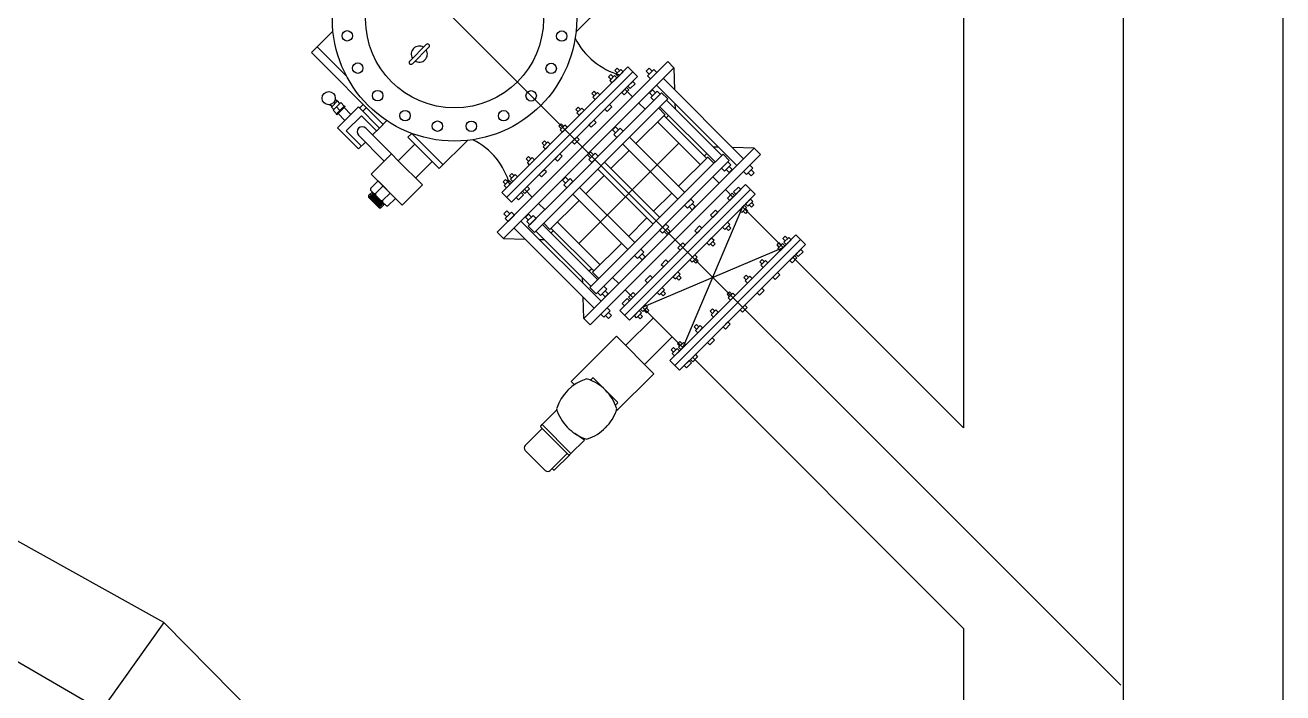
# Model space of a CAD drawing. Header units: inches. Extents: x 68509 to 118759, y -70653 to -42503.
# Drawn here: x 94563 to 98109, y -56937 to -55055 of the extents above; entities that cross this region are included whole.
import ezdxf

# ---------------------------------------------------------------- set-up
doc = ezdxf.new("R2010")
doc.units = ezdxf.units.IN
doc.header["$MEASUREMENT"] = 0
doc.layers.add('M-X-BKGD', color=8, linetype='Continuous')

msp = doc.modelspace()

# ---------------------------------------------------------------- linework, layer by layer
at = {"layer": 'M-X-BKGD', "ltscale": 0.003}
for p, q in [((97659, -43327.6), (97659, -68502.9)), ((93784.5, -53048.3), (97651.8, -56915.6)), ((94777.2, -56987.1), (94416.4, -56777.4))]:
    msp.add_line(p, q, dxfattribs=at)
at = {"layer": 'M-X-BKGD', "ltscale": 0.2}
for p, q in [((97209, -54952.9), (97209, -56190)), ((98109, -54952.9), (98109, -68052.9)), ((97209, -56755.7), (97209, -58998.5))]:
    msp.add_line(p, q, dxfattribs=at)
at = {"layer": 'M-X-BKGD'}
for p, q in [((96195.5, -54995.5), (96115.9, -55074.8)), ((95386.3, -55115.9), (95430.9, -55071.5)), ((95386.3, -55115.9), (95370, -55132.2)), ((95572, -55334.7), (95370, -55132.2)), ((95469.8, -55199.6), (95386.3, -55115.9)), ((95647.2, -55155.9), (95694, -55109.2)), ((95654.7, -55163.4), (95701.5, -55116.7)), ((95894.1, -55638.5), (96374.6, -55157.4)), ((96262.4, -55172.3), (96221.4, -55213.2)), ((96289.6, -55199.6), (96262.4, -55172.3)), ((96374.6, -55157.5), (96392.4, -55175.2)), ((95911.9, -55656.3), (96392.4, -55175.1)), ((96276, -55185.9), (95920.4, -55540.5)), ((96214.7, -55193.7), (96208.1, -55200.2)), ((96208.1, -55200.2), (96214.7, -55206.8)), ((96224.8, -55196.7), (96211.1, -55210.3)), ((96221.2, -55200.2), (96214.7, -55193.7)), ((96217.6, -55216.9), (96231.3, -55203.3)), ((96231.3, -55203.3), (96224.8, -55196.7)), ((96232.1, -55176.3), (96225.5, -55182.9)), ((96225.5, -55182.9), (96232.1, -55189.4)), ((96242.2, -55179.3), (96228.5, -55193)), ((96228.5, -55193), (96235, -55199.5)), ((96238.6, -55182.9), (96232.1, -55176.3)), ((96235, -55199.5), (96248.7, -55185.9)), ((96248.7, -55185.9), (96242.2, -55179.3)), ((96248.6, -55240.5), (96289.6, -55199.6)), ((96322.6, -55175.6), (96314.1, -55184.1)), ((96314.1, -55184.1), (96322.6, -55192.6)), ((96335.7, -55179.5), (96318, -55197.2)), ((96318, -55197.2), (96326.5, -55205.7)), ((96331.1, -55184.1), (96322.6, -55175.6)), ((96326.5, -55205.7), (96344.2, -55188)), ((96344.2, -55188), (96335.7, -55179.5)), ((96362.4, -55205.1), (96588.8, -55431.2)), ((96392.4, -55175.2), (96394.1, -55236.8)), ((96221.2, -55213.3), (95947.8, -55486)), ((96258.6, -55230.6), (95975.1, -55513.3)), ((96166.9, -55241.3), (96160.4, -55247.8)), ((96177, -55244.3), (96163.4, -55257.9)), ((96173.5, -55247.9), (96166.9, -55241.3)), ((96183.6, -55250.9), (96177, -55244.3)), ((96211.1, -55210.3), (96217.6, -55216.9)), ((96244.9, -55244.2), (96258.6, -55230.6)), ((96251.5, -55250.8), (96244.9, -55244.2)), ((96265.1, -55237.2), (96251.5, -55250.8)), ((96254.1, -55235.1), (96275.6, -55256.6)), ((96258.6, -55230.6), (96265.1, -55237.2)), ((96262.3, -55226.9), (96276, -55213.2)), ((96268.9, -55233.4), (96262.3, -55226.9)), ((96282.5, -55219.8), (96268.9, -55233.4)), ((96276, -55213.2), (96282.5, -55219.8)), ((96357.2, -55245.2), (96310.7, -55291.8)), ((96331.4, -55237.1), (96322.9, -55245.5)), ((96344.5, -55240.9), (96326.8, -55258.6)), ((96339.9, -55245.5), (96331.4, -55237.1)), ((96343.3, -55224.3), (96569.7, -55450.3)), ((96353, -55249.4), (96344.5, -55240.9)), ((96357.2, -55245.2), (96374.9, -55262.8)), ((95427.6, -55284.4), (95422.2, -55279)), ((95443.6, -55268.4), (95426.5, -55285.5)), ((95452.8, -55273.2), (95431.4, -55294.6)), ((95442.6, -55269.4), (95437.2, -55264)), ((95450.7, -55275.4), (95443.6, -55268.4)), ((95462.7, -55283.2), (95452.8, -55273.2)), ((95515.9, -55278.4), (95505.8, -55288.5)), ((96160.4, -55247.8), (96166.9, -55254.4)), ((96163.4, -55257.9), (96169.9, -55264.5)), ((96169.9, -55264.5), (96183.6, -55250.9)), ((96197.2, -55291.8), (96210.8, -55278.2)), ((96210.8, -55278.2), (96217.4, -55284.8)), ((96293.3, -55274.3), (96310.7, -55291.7)), ((96322.9, -55245.5), (96331.4, -55254)), ((96326.8, -55258.6), (96335.3, -55267.1)), ((96328.3, -55309.4), (96374.9, -55262.8)), ((96335.3, -55267.1), (96353, -55249.4)), ((96371.4, -55266.4), (96527.1, -55421.9)), ((96395.1, -55276), (96395.5, -55290.5)), ((95433.5, -55292.5), (95426.5, -55285.5)), ((95441.3, -55304.6), (95431.4, -55294.6)), ((95463.8, -55282.2), (95440.2, -55305.7)), ((95442, -55307.5), (95440.2, -55305.7)), ((95450.6, -55295.3), (95440.7, -55285.3)), ((95465.6, -55283.9), (95442, -55307.5)), ((95502.7, -55285.3), (95443.3, -55344.5)), ((95464.4, -55323.5), (95445.2, -55304.2)), ((95481.5, -55306.4), (95462.4, -55287.1)), ((95465.6, -55283.9), (95463.8, -55282.2)), ((95511, -55310.5), (95468.5, -55353)), ((95502.7, -55285.3), (95561.9, -55344.7)), ((95511, -55310.5), (95553.5, -55353.1)), ((95524.9, -55287.5), (95514.9, -55297.5)), ((96310.7, -55291.7), (96028.1, -55575)), ((96328.3, -55309.4), (96045.9, -55592.6)), ((96122.5, -55285.6), (96115.9, -55292.2)), ((96115.9, -55292.2), (96122.4, -55298.7)), ((96132.6, -55288.7), (96118.9, -55302.3)), ((96118.9, -55302.3), (96125.4, -55308.8)), ((96129, -55292.2), (96122.5, -55285.6)), ((96125.4, -55308.8), (96139.1, -55295.2)), ((96139.1, -55295.2), (96132.6, -55288.7)), ((96203.7, -55298.4), (96197.2, -55291.8)), ((96217.4, -55284.8), (96203.7, -55298.4)), ((96367.1, -55306.3), (96284.7, -55388.8)), ((96349.3, -55288.5), (96366.9, -55306.2)), ((96352.8, -55285), (96508.5, -55440.5)), ((96363.5, -55309.8), (96483.9, -55430)), ((96369.9, -55316.2), (96377, -55309.1)), ((95443.3, -55344.5), (95502.5, -55403.9)), ((95595.8, -55418), (95523.2, -55345.2)), ((95561.9, -55344.7), (95542.2, -55364.3)), ((95561.9, -55344.7), (95582.7, -55324)), ((96074.7, -55333.3), (96068.1, -55339.8)), ((96068.1, -55339.8), (96074.7, -55346.4)), ((96084.8, -55336.3), (96071.1, -55349.9)), ((96071.1, -55349.9), (96077.7, -55356.5)), ((96081.2, -55339.8), (96074.7, -55333.3)), ((96077.7, -55356.5), (96091.3, -55342.8)), ((96091.3, -55342.8), (96084.8, -55336.3)), ((96152.7, -55336.2), (96166.4, -55322.6)), ((96159.2, -55342.7), (96152.7, -55336.2)), ((96172.9, -55329.1), (96159.2, -55342.7)), ((96166.4, -55322.6), (96172.9, -55329.1)), ((96227.3, -55341.3), (96218.9, -55349.8)), ((96218.9, -55349.8), (96227.4, -55358.3)), ((96240.4, -55345.2), (96222.8, -55362.9)), ((96235.8, -55349.8), (96227.3, -55341.3)), ((96248.9, -55353.7), (96240.4, -55345.2)), ((96346.2, -55327.2), (96466.5, -55447.5)), ((96346.2, -55327.2), (96466.5, -55447.4)), ((95468.5, -55353), (95510.9, -55395.5)), ((95522.2, -55384.3), (95502.5, -55403.9)), ((95575.7, -55438), (95503.2, -55365.2)), ((95653.2, -55360), (95642.4, -55370.7)), ((95730.6, -55459.1), (95642.4, -55370.7)), ((95722, -55429), (95653.2, -55360)), ((95810.1, -55379.8), (95730.6, -55459.1)), ((96020.4, -55387.4), (96026.9, -55380.9)), ((96023.4, -55397.5), (96037, -55383.9)), ((96026.9, -55380.9), (96033.5, -55387.4)), ((96037, -55383.9), (96043.6, -55390.5)), ((96104.9, -55383.8), (96118.6, -55370.2)), ((96111.5, -55390.4), (96104.9, -55383.8)), ((96125.1, -55376.7), (96111.5, -55390.4)), ((96118.6, -55370.2), (96125.1, -55376.7)), ((96222.8, -55362.9), (96231.3, -55371.4)), ((96231.3, -55371.4), (96248.9, -55353.7)), ((96266.9, -55371), (96422.7, -55526.5)), ((95595.8, -55418), (95538.9, -55474.7)), ((95615, -55437.4), (95595.8, -55418)), ((95662.1, -55390.5), (95615, -55437.4)), ((96026.9, -55394), (96020.4, -55387.4)), ((96029.9, -55404.1), (96023.4, -55397.5)), ((96043.6, -55390.5), (96029.9, -55404.1)), ((96070.8, -55417.8), (96057.2, -55431.4)), ((96077.4, -55424.4), (96070.8, -55417.8)), ((96123.7, -55670.3), (96406.3, -55387.3)), ((96138, -55882.2), (96618.7, -55401.3)), ((96156.8, -55412.2), (96148.3, -55420.6)), ((96148.3, -55420.6), (96156.8, -55429.1)), ((96169.9, -55416), (96152.2, -55433.7)), ((96155.7, -55899.9), (96636.5, -55419.1)), ((96165.3, -55420.6), (96156.8, -55412.2)), ((96178.4, -55424.5), (96169.9, -55416)), ((96265.7, -55407.9), (96214.5, -55459.1)), ((96247.9, -55390.1), (96403.6, -55545.6)), ((96477.7, -55423.9), (96484.8, -55416.8)), ((96484.1, -55465), (96530.6, -55418.3)), ((96517.9, -55398.6), (96503.4, -55398.3)), ((96530.6, -55418.3), (96548.3, -55436)), ((96618.7, -55401.3), (96557.1, -55399.7)), ((96636.4, -55419), (96618.7, -55401.3)), ((95682.9, -55505.4), (95615, -55437.4)), ((95710.9, -55439.4), (95663.9, -55486.3)), ((95722, -55429), (95741.3, -55448.4)), ((95975.9, -55431.8), (95982.5, -55425.2)), ((95982.5, -55438.3), (95975.9, -55431.8)), ((95978.9, -55441.9), (95992.6, -55428.3)), ((95985.4, -55448.4), (95978.9, -55441.9)), ((95982.5, -55425.2), (95989, -55431.8)), ((95999.1, -55434.8), (95985.4, -55448.4)), ((95992.6, -55428.3), (95999.1, -55434.8)), ((96057.2, -55431.4), (96063.7, -55438)), ((96063.7, -55438), (96077.4, -55424.4)), ((96152.2, -55433.7), (96160.7, -55442.2)), ((96160.7, -55442.2), (96178.4, -55424.5)), ((96548.4, -55436.1), (96172.8, -55812.4)), ((96196.7, -55441.4), (96352.4, -55596.9)), ((96487.4, -55426.5), (96405.1, -55508.9)), ((96487.3, -55426.4), (96505, -55444)), ((96548.3, -55436), (96501.8, -55482.6)), ((96526.4, -55458), (96544.1, -55440.3)), ((96534.9, -55466.4), (96526.4, -55458)), ((96552.6, -55448.7), (96534.9, -55466.4)), ((96544.1, -55440.3), (96552.6, -55448.7)), ((96548, -55453.3), (96556.5, -55461.8)), ((96588.3, -55467.2), (96605.9, -55449.5)), ((96605.9, -55449.5), (96614.4, -55458)), ((95626.1, -55562.2), (95538.9, -55474.7)), ((95906.8, -55526.9), (95947.8, -55486)), ((95917.5, -55490), (95910.9, -55496.6)), ((95927.6, -55493), (95913.9, -55506.7)), ((95924, -55496.6), (95917.5, -55490)), ((95934.1, -55499.6), (95927.6, -55493)), ((95934.9, -55472.7), (95928.3, -55479.2)), ((95928.3, -55479.2), (95934.9, -55485.8)), ((95945, -55475.7), (95931.3, -55489.3)), ((95931.3, -55489.3), (95937.9, -55495.9)), ((95941.4, -55479.2), (95934.9, -55472.7)), ((95937.9, -55495.9), (95951.5, -55482.3)), ((95951.5, -55482.3), (95945, -55475.7)), ((96026.4, -55462.2), (96012.7, -55475.8)), ((96012.7, -55475.8), (96019.3, -55482.3)), ((96019.3, -55482.3), (96032.9, -55468.7)), ((96032.9, -55468.7), (96026.4, -55462.2)), ((96086.1, -55483.2), (96077.6, -55491.7)), ((96077.6, -55491.7), (96086.1, -55500.1)), ((96099.2, -55487), (96081.5, -55504.7)), ((96094.6, -55491.6), (96086.1, -55483.2)), ((96107.6, -55495.5), (96099.2, -55487)), ((96195.4, -55478.2), (96143.6, -55530.1)), ((96177.6, -55460.5), (96333.4, -55616)), ((96484.1, -55465), (96180.7, -55769)), ((96501.7, -55482.7), (96519.5, -55500.5)), ((96548, -55470.3), (96539.5, -55461.8)), ((96556.5, -55461.8), (96548, -55470.3)), ((96596.8, -55475.7), (96588.3, -55467.2)), ((96614.4, -55458), (96596.8, -55475.7)), ((96609.8, -55479.6), (96601.4, -55471.1)), ((96609.8, -55462.6), (96618.3, -55471.1)), ((96618.3, -55471.1), (96609.8, -55479.6)), ((95542, -55524.9), (95531.5, -55535.3)), ((95557.9, -55493.9), (95536.8, -55515)), ((95536.8, -55515), (95536.8, -55519.6)), ((95536.8, -55519.6), (95547.3, -55530.3)), ((95574.3, -55561), (95540.1, -55526.8)), ((95551, -55529.2), (95572.2, -55508.1)), ((95557.9, -55493.9), (95607.2, -55543.3)), ((95570.8, -55549.1), (95592, -55528)), ((95682.9, -55505.4), (95626.1, -55562.2)), ((95934.1, -55554.2), (95906.8, -55526.9)), ((95910.9, -55496.6), (95917.5, -55503.1)), ((95913.9, -55506.7), (95920.5, -55513.2)), ((95920.5, -55513.2), (95934.1, -55499.6)), ((95975.1, -55513.3), (95934.1, -55554.2)), ((95947.7, -55540.6), (95961.4, -55526.9)), ((95961.4, -55526.9), (95967.9, -55533.5)), ((95965.1, -55523.2), (95978.8, -55509.6)), ((95971.7, -55529.8), (95965.1, -55523.2)), ((95970.8, -55517.5), (95992.9, -55539.6)), ((95980.8, -55527.6), (95970.8, -55517.6)), ((95985.3, -55516.2), (95971.7, -55529.8)), ((95978.8, -55509.6), (95985.3, -55516.2)), ((96081.5, -55504.7), (96090, -55513.2)), ((96090, -55513.2), (96107.6, -55495.5)), ((96125.9, -55512.3), (96281.6, -55667.9)), ((96608.1, -55518), (96253, -55873.1)), ((96386, -55528), (96334.8, -55579.3)), ((96537.3, -55518.3), (96558.7, -55539.7)), ((96556.7, -55528.7), (96543, -55542.4)), ((96553.3, -55545.2), (96594.2, -55504.2)), ((96563.2, -55535.2), (96556.7, -55528.7)), ((96574, -55511.3), (96560.4, -55525)), ((96560.4, -55525), (96566.9, -55531.5)), ((96566.9, -55531.5), (96580.6, -55517.8)), ((96580.6, -55517.8), (96574, -55511.3)), ((96594.2, -55504.2), (96621.5, -55531.4)), ((95531.5, -55535.3), (95531.5, -55540)), ((95565.7, -55569.6), (95531.5, -55535.3)), ((95561, -55569.6), (95531.5, -55540)), ((95570, -55565.3), (95535.8, -55531.1)), ((95565.7, -55565.3), (95535.8, -55535.3)), ((95570, -55561), (95540.1, -55531.1)), ((95546.3, -55529.2), (95551, -55529.2)), ((95547.3, -55530.3), (95570.8, -55553.8)), ((95551, -55529.2), (95551, -55533.9)), ((95576.2, -55559.1), (95565.7, -55569.6)), ((95566.1, -55549.1), (95570.8, -55549.1)), ((95570.8, -55549.1), (95570.8, -55553.8)), ((95570.8, -55553.8), (95581.4, -55564.4)), ((95607.2, -55543.3), (95586, -55564.4)), ((95954.3, -55547.1), (95947.7, -55540.6)), ((95967.9, -55533.5), (95954.3, -55547.1)), ((96010.7, -55557.4), (96028.2, -55574.9)), ((96124.6, -55549.2), (96042.7, -55631.2)), ((96106.8, -55531.5), (96262.6, -55687)), ((96563.2, -55535.2), (96280.5, -55818.7)), ((96422.1, -55562.6), (96439.7, -55544.9)), ((96430.5, -55571.1), (96422.1, -55562.6)), ((96448.2, -55553.4), (96430.5, -55571.1)), ((96439.7, -55544.9), (96448.2, -55553.4)), ((96443.6, -55558), (96452.1, -55566.5)), ((96543, -55542.4), (96549.6, -55548.9)), ((96549.6, -55548.9), (96563.2, -55535.2)), ((96576.9, -55576.2), (96590.6, -55562.5)), ((96621.5, -55531.4), (96580.6, -55572.4)), ((96590.6, -55562.5), (96597.1, -55569)), ((96594.3, -55558.8), (96607.9, -55545.1)), ((96600.8, -55565.3), (96594.3, -55558.8)), ((96614.5, -55551.6), (96600.8, -55565.3)), ((96610.9, -55568.3), (96604.4, -55561.8)), ((96607.9, -55545.1), (96614.5, -55551.6)), ((96610.9, -55555.2), (96617.5, -55561.7)), ((96617.5, -55561.7), (96610.9, -55568.3)), ((95561, -55569.6), (95565.7, -55569.6)), ((95581.4, -55564.4), (95586, -55564.4)), ((95912.2, -55586.5), (95920.7, -55578)), ((95920.7, -55595), (95912.2, -55586.5)), ((95916.1, -55599.5), (95933.8, -55581.9)), ((95924.6, -55608), (95916.1, -55599.5)), ((95920.7, -55578), (95929.2, -55586.5)), ((95942.3, -55590.3), (95924.6, -55608)), ((95933.8, -55581.9), (95942.3, -55590.3)), ((95973.5, -55595.7), (95982, -55587.2)), ((95982, -55604.2), (95973.5, -55595.7)), ((95977.4, -55608.8), (95995, -55591.1)), ((95981.6, -55621.5), (96028.2, -55574.9)), ((95982, -55587.2), (95990.4, -55595.7)), ((96003.5, -55599.6), (95985.9, -55617.3)), ((95995, -55591.1), (96003.5, -55599.6)), ((96045.9, -55592.6), (95999.3, -55639.2)), ((96315.7, -55598.4), (96264, -55650.2)), ((96580.5, -55572.6), (96307.8, -55846)), ((96586, -55567), (96417.3, -55964)), ((96443.6, -55575), (96435.1, -55566.5)), ((96452.1, -55566.5), (96443.6, -55575)), ((96509, -55576.4), (96495.4, -55590.1)), ((96495.4, -55590.1), (96502, -55596.6)), ((96502, -55596.6), (96515.6, -55583)), ((96515.6, -55583), (96509, -55576.4)), ((96583.5, -55582.7), (96576.9, -55576.2)), ((96597.1, -55569), (96583.5, -55582.7)), ((96586, -55567), (96700.5, -55681.5)), ((96593.6, -55585.7), (96587, -55579.1)), ((96593.6, -55572.6), (96600.1, -55579.1)), ((96600.1, -55579.1), (96593.6, -55585.7)), ((95941.5, -55626.7), (96167.7, -55852.5)), ((95960.6, -55607.6), (96186.7, -55833.4)), ((95985.9, -55617.3), (95977.4, -55608.8)), ((95999.3, -55639.2), (95981.6, -55621.5)), ((96021.4, -55617.1), (96177.2, -55772.6)), ((96025, -55613.5), (96042.6, -55631.2)), ((96052.4, -55633.7), (96045.3, -55640.8)), ((96046.2, -55627.7), (96166.5, -55747.8)), ((96063.5, -55610.3), (96183.9, -55730.5)), ((96063.6, -55610.2), (96183.8, -55730.5)), ((96351.8, -55633), (96369.5, -55615.4)), ((96360.3, -55641.5), (96351.8, -55633)), ((96378, -55623.8), (96360.3, -55641.5)), ((96369.5, -55615.4), (96378, -55623.8)), ((96373.4, -55628.4), (96381.9, -55636.9)), ((96464.7, -55620.9), (96451.1, -55634.6)), ((96451.1, -55634.6), (96457.6, -55641.1)), ((96457.6, -55641.1), (96471.3, -55627.4)), ((96471.3, -55627.4), (96464.7, -55620.9)), ((96529.3, -55623.9), (96542.9, -55610.2)), ((96535.9, -55630.5), (96529.3, -55623.9)), ((96549.5, -55616.8), (96535.9, -55630.5)), ((96546, -55633.4), (96539.4, -55626.9)), ((96542.9, -55610.2), (96549.5, -55616.8)), ((96546, -55620.3), (96552.5, -55626.9)), ((96552.5, -55626.9), (96546, -55633.4)), ((95894.2, -55638.6), (95911.9, -55656.3)), ((95911.9, -55656.3), (95972.8, -55657.9)), ((96002.9, -55635.7), (96158.6, -55791.2)), ((96012, -55659), (96026.7, -55659.4)), ((96244.9, -55669.3), (96163, -55751.4)), ((96373.4, -55645.4), (96364.9, -55636.9)), ((96381.9, -55636.9), (96373.4, -55645.4)), ((96749.5, -55659.5), (96394.4, -56014.5)), ((96417.1, -55668.7), (96403.4, -55682.3)), ((96423.6, -55675.2), (96417.1, -55668.7)), ((96485, -55668.4), (96498.6, -55654.7)), ((96491.5, -55674.9), (96485, -55668.4)), ((96505.2, -55661.3), (96491.5, -55674.9)), ((96498.6, -55654.7), (96505.2, -55661.3)), ((96501.6, -55664.8), (96508.2, -55671.4)), ((96688.4, -55667.4), (96681.9, -55674)), ((96698.5, -55670.5), (96684.9, -55684.1)), ((96695, -55674), (96688.4, -55667.4)), ((96736.1, -55646), (96695.1, -55686.9)), ((96705.1, -55677), (96698.5, -55670.5)), ((96705.8, -55650.1), (96699.3, -55656.6)), ((96699.3, -55656.6), (96705.8, -55663.2)), ((96715.9, -55653.1), (96702.3, -55666.7)), ((96702.3, -55666.7), (96708.8, -55673.3)), ((96712.4, -55656.6), (96705.8, -55650.1)), ((96708.8, -55673.3), (96722.5, -55659.7)), ((96722.5, -55659.7), (96715.9, -55653.1)), ((96763.4, -55673.4), (96736.1, -55646)), ((96281.1, -55704.1), (96298.8, -55686.4)), ((96289.6, -55712.5), (96281.1, -55704.1)), ((96307.3, -55694.8), (96289.6, -55712.5)), ((96298.8, -55686.4), (96307.3, -55694.8)), ((96302.7, -55699.4), (96311.2, -55707.9)), ((96303.6, -55850.3), (96700.5, -55681.5)), ((96403.4, -55682.3), (96410, -55688.9)), ((96410, -55688.9), (96423.6, -55675.2)), ((96695, -55687.1), (96421.6, -55959.7)), ((96437.3, -55716.1), (96451, -55702.5)), ((96732.3, -55704.4), (96448.8, -55987.1)), ((96451, -55702.5), (96457.5, -55709)), ((96501.6, -55677.9), (96495.1, -55671.4)), ((96508.2, -55671.4), (96501.6, -55677.9)), ((96681.9, -55674), (96688.4, -55680.5)), ((96684.9, -55684.1), (96691.4, -55690.6)), ((96691.4, -55690.6), (96705.1, -55677)), ((96718.7, -55718), (96732.3, -55704.4)), ((96722.4, -55714.3), (96763.4, -55673.4)), ((96732.3, -55704.4), (96738.9, -55710.9)), ((96736.1, -55700.6), (96749.7, -55687)), ((96742.6, -55707.2), (96736.1, -55700.6)), ((96756.3, -55693.6), (96742.6, -55707.2)), ((96749.7, -55687), (96756.3, -55693.6)), ((96302.7, -55716.4), (96294.2, -55707.9)), ((96311.2, -55707.9), (96302.7, -55716.4)), ((96355.8, -55730.1), (96369.4, -55716.4)), ((96362.4, -55736.6), (96355.8, -55730.1)), ((96376, -55723), (96362.4, -55736.6)), ((96369.4, -55716.4), (96376, -55723)), ((96443.9, -55722.7), (96437.3, -55716.1)), ((96457.5, -55709), (96443.9, -55722.7)), ((96454, -55725.7), (96447.4, -55719.1)), ((96454, -55712.6), (96460.5, -55719.1)), ((96460.5, -55719.1), (96454, -55725.7)), ((96640.7, -55715.1), (96634.1, -55721.6)), ((96634.1, -55721.6), (96640.7, -55728.2)), ((96650.8, -55718.1), (96637.1, -55731.7)), ((96637.1, -55731.7), (96643.7, -55738.3)), ((96647.2, -55721.6), (96640.7, -55715.1)), ((96643.7, -55738.3), (96657.3, -55724.6)), ((96657.3, -55724.6), (96650.8, -55718.1)), ((96725.2, -55724.5), (96718.7, -55718)), ((96738.9, -55710.9), (96725.2, -55724.5)), ((96727.8, -55708.8), (97209, -56190)), ((96135.2, -55782), (96134.8, -55767.4)), ((96160.4, -55741.7), (96153.4, -55748.8)), ((96201.6, -55748.1), (96155.1, -55794.7)), ((96163, -55751.4), (96180.7, -55769)), ((96172.8, -55812.4), (96219.3, -55765.8)), ((96219.2, -55765.9), (96236.7, -55783.4)), ((96311.5, -55774.6), (96325.1, -55760.9)), ((96318, -55781.1), (96311.5, -55774.6)), ((96331.7, -55767.4), (96318, -55781.1)), ((96325.1, -55760.9), (96331.7, -55767.4)), ((96403.3, -55750.2), (96389.7, -55763.9)), ((96389.7, -55763.9), (96396.3, -55770.4)), ((96396.3, -55770.4), (96409.9, -55756.8)), ((96399.8, -55766.9), (96406.4, -55773.4)), ((96409.9, -55756.8), (96403.3, -55750.2)), ((96412.9, -55766.9), (96406.4, -55760.3)), ((96406.4, -55773.4), (96412.9, -55766.9)), ((96596.2, -55759.4), (96589.7, -55765.9)), ((96589.7, -55765.9), (96596.2, -55772.5)), ((96606.3, -55762.4), (96592.6, -55776)), ((96592.6, -55776), (96599.2, -55782.6)), ((96602.8, -55766), (96596.2, -55759.4)), ((96599.2, -55782.6), (96612.9, -55769)), ((96612.9, -55769), (96606.3, -55762.4)), ((96670.9, -55765.6), (96684.6, -55752)), ((96677.5, -55772.2), (96670.9, -55765.6)), ((96691.1, -55758.5), (96677.5, -55772.2)), ((96684.6, -55752), (96691.1, -55758.5)), ((96155.1, -55794.7), (96172.8, -55812.4)), ((96194.7, -55790.4), (96177, -55808.1)), ((96177, -55808.1), (96185.5, -55816.6)), ((96185.5, -55816.6), (96203.2, -55798.9)), ((96190.1, -55812), (96198.6, -55820.5)), ((96203.2, -55798.9), (96194.7, -55790.4)), ((96207, -55812), (96198.6, -55803.5)), ((96198.6, -55820.5), (96207, -55812)), ((96254.5, -55801.2), (96276.3, -55823)), ((96277.6, -55808.5), (96264, -55822.1)), ((96284.2, -55815), (96277.6, -55808.5)), ((96359, -55794.7), (96345.4, -55808.4)), ((96345.4, -55808.4), (96351.9, -55814.9)), ((96351.9, -55814.9), (96365.6, -55801.2)), ((96355.5, -55811.4), (96362, -55817.9)), ((96365.6, -55801.2), (96359, -55794.7)), ((96368.6, -55811.3), (96362, -55804.8)), ((96362, -55817.9), (96368.6, -55811.3)), ((96548.5, -55807), (96541.9, -55813.6)), ((96558.6, -55810), (96544.9, -55823.7)), ((96555, -55813.6), (96548.5, -55807)), ((96565.1, -55816.6), (96558.6, -55810)), ((96626.5, -55809.9), (96640.1, -55796.3)), ((96633, -55816.5), (96626.5, -55809.9)), ((96646.7, -55802.9), (96633, -55816.5)), ((96640.1, -55796.3), (96646.7, -55802.9)), ((96138, -55882.2), (96136.3, -55821.3)), ((96280.5, -55818.7), (96239.6, -55859.7)), ((96260.3, -55825.9), (96246.7, -55839.5)), ((96246.7, -55839.5), (96253.2, -55846.1)), ((96253.2, -55846.1), (96266.9, -55832.4)), ((96266.9, -55832.4), (96260.3, -55825.9)), ((96264, -55822.1), (96270.6, -55828.7)), ((96266.9, -55887), (96307.8, -55846)), ((96270.6, -55828.7), (96284.2, -55815)), ((96297.9, -55855.9), (96311.5, -55842.3)), ((96311.5, -55842.3), (96318.1, -55848.8)), ((96541.9, -55813.6), (96548.4, -55820.1)), ((96544.9, -55823.7), (96551.4, -55830.2)), ((96551.4, -55830.2), (96565.1, -55816.6)), ((96578.7, -55857.6), (96592.4, -55843.9)), ((96592.4, -55843.9), (96598.9, -55850.5)), ((96155.7, -55899.9), (96138, -55882.2)), ((96203.9, -55851.8), (96186.2, -55869.4)), ((96186.2, -55869.4), (96194.7, -55877.9)), ((96194.7, -55877.9), (96212.4, -55860.2)), ((96199.3, -55873.3), (96207.8, -55881.8)), ((96212.4, -55860.2), (96203.9, -55851.8)), ((96216.3, -55873.3), (96207.8, -55864.8)), ((96207.8, -55881.8), (96216.3, -55873.3)), ((96239.6, -55859.7), (96266.9, -55887)), ((96256.1, -55958.4), (96333.9, -55880.6)), ((96280.6, -55873.3), (96294.2, -55859.7)), ((96287.1, -55879.9), (96280.6, -55873.3)), ((96300.8, -55866.2), (96287.1, -55879.9)), ((96297.2, -55882.9), (96290.7, -55876.3)), ((96294.2, -55859.7), (96300.8, -55866.2)), ((96297.2, -55869.8), (96303.8, -55876.3)), ((96303.8, -55876.3), (96297.2, -55882.9)), ((96304.5, -55862.5), (96297.9, -55855.9)), ((96303.6, -55850.3), (96417.3, -55964)), ((96318.1, -55848.8), (96304.5, -55862.5)), ((96314.6, -55865.5), (96308, -55858.9)), ((96314.6, -55852.4), (96321.1, -55858.9)), ((96321.1, -55858.9), (96314.6, -55865.5)), ((96494.1, -55861.2), (96500.7, -55854.6)), ((96500.7, -55867.8), (96494.1, -55861.2)), ((96497.1, -55871.3), (96510.8, -55857.7)), ((96503.7, -55877.9), (96497.1, -55871.3)), ((96500.7, -55854.6), (96507.2, -55861.2)), ((96517.3, -55864.2), (96503.7, -55877.9)), ((96510.8, -55857.7), (96517.3, -55864.2)), ((96585.2, -55864.1), (96578.7, -55857.6)), ((96598.9, -55850.5), (96585.2, -55864.1)), ((96449.7, -55905.5), (96456.2, -55899)), ((96456.2, -55912.1), (96449.7, -55905.5)), ((96452.7, -55915.6), (96466.3, -55902)), ((96459.2, -55922.2), (96452.7, -55915.6)), ((96456.2, -55899), (96462.8, -55905.6)), ((96472.9, -55908.6), (96459.2, -55922.2)), ((96466.3, -55902), (96472.9, -55908.6)), ((96544.6, -55891.6), (96530.9, -55905.2)), ((96530.9, -55905.2), (96537.5, -55911.8)), ((96537.5, -55911.8), (96551.2, -55898.1)), ((96551.2, -55898.1), (96544.6, -55891.6)), ((96229.9, -55932.1), (96102.6, -56059.4)), ((96335.4, -56037.7), (96229.9, -55932.1)), ((96309.2, -56011.4), (96387, -55933.6)), ((96408.7, -55946.4), (96402.1, -55953)), ((96402.1, -55953), (96408.6, -55959.5)), ((96418.8, -55949.5), (96405.1, -55963.1)), ((96415.2, -55953), (96408.7, -55946.4)), ((96425.3, -55956), (96418.8, -55949.5)), ((96500.1, -55935.9), (96486.5, -55949.5)), ((96486.5, -55949.5), (96493, -55956.1)), ((96493, -55956.1), (96506.7, -55942.5)), ((96506.7, -55942.5), (96500.1, -55935.9)), ((96380.6, -56000.6), (96421.6, -55959.7)), ((96391.3, -55963.8), (96384.7, -55970.3)), ((96384.7, -55970.3), (96391.2, -55976.9)), ((96401.4, -55966.8), (96387.7, -55980.4)), ((96387.7, -55980.4), (96394.2, -55987)), ((96397.8, -55970.4), (96391.3, -55963.8)), ((96394.2, -55987), (96407.9, -55973.4)), ((96407.9, -55973.4), (96401.4, -55966.8)), ((96405.1, -55963.1), (96411.6, -55969.7)), ((96448.8, -55987.1), (96407.8, -56028)), ((96411.6, -55969.7), (96425.3, -55956)), ((96438.9, -55997), (96452.6, -55983.4)), ((96452.6, -55983.4), (96459.1, -55989.9)), ((96407.8, -56028), (96380.6, -56000.6)), ((96421.5, -56014.3), (96435.2, -56000.7)), ((96428, -56020.9), (96421.5, -56014.3)), ((96441.7, -56007.3), (96428, -56020.9)), ((96435.2, -56000.7), (96441.7, -56007.3)), ((96445.4, -56003.6), (96438.9, -55997)), ((96444.6, -55991.3), (97209, -56755.7)), ((96459.1, -55989.9), (96445.4, -56003.6)), ((96102.6, -56059.4), (96111.7, -56068.5)), ((96162.5, -56050), (96157.8, -56054.7)), ((96165.3, -56050), (96199.2, -56083.9)), ((96228.8, -56144.3), (96335.4, -56037.7)), ((96199.2, -56083.9), (96233.2, -56117.9)), ((96228.5, -56125.4), (96233.2, -56120.7)), ((96061.2, -56140.6), (96020.7, -56181.1)), ((95973, -56239.5), (96020.4, -56192.1)), ((96016.8, -56185), (96020.7, -56181.2)), ((96016.8, -56188.6), (96020.4, -56192.1)), ((96091.1, -56262.8), (96020.4, -56192.1)), ((96102, -56262.5), (96020.7, -56181.2)), ((96102, -56262.5), (96139.8, -56224.7)), ((96139.8, -56224.7), (96113.2, -56206.4)), ((96029.5, -56310.2), (95973, -56253.6)), ((96043.7, -56310.2), (96091.1, -56262.8)), ((96055.8, -56308.7), (96098.5, -56266)), ((96094.6, -56266.4), (96091.1, -56262.8)), ((96098.1, -56266.4), (96102, -56262.5)), ((96050.5, -56306.9), (96052.3, -56308.7)), ((94954.3, -56739.4), (94531.9, -56504)), ((94954.3, -56739.4), (94600.1, -57234.8)), ((95214.9, -57004.1), (94954.3, -56739.4))]:
    msp.add_line(p, q, dxfattribs=at)
for centre, radius in [((95773.6, -55037.3), 344.4), ((95773.6, -55037.3), 250.8), ((95471.2, -55084.8), 14.7), ((96075.8, -55085.6), 14.7), ((95500.7, -55175.9), 14.7), ((96046.1, -55176.7), 14.7), ((95418.9, -55260.6), 18.6), ((95556.9, -55253.5), 14.7), ((95989.7, -55254.1), 14.7), ((95634.3, -55309.9), 14.7), ((95912.1, -55310.2), 14.7), ((95725.3, -55339.6), 14.7), ((95821, -55339.7), 14.7)]:
    msp.add_circle(centre, radius, dxfattribs=at)
for centre, radius, start, end in [((96289.9, -55005), 196, 206.0102, 255.2643), ((95674.3, -55136.3), 22.7, 58.4383, 211.4034), ((95674.3, -55136.3), 22.7, 238.4383, 31.4034), ((95697.7, -55113), 5.31, 314.9209, 134.9209), ((95650.9, -55159.7), 5.31, 134.9209, 314.9209), ((95513.2, -55355.2), 14.1, 44.9209, 224.9209), ((95739.4, -55554), 196, 14.5774, 63.9984), ((96185.1, -56175.8), 130, 108.589, 161.411), ((96146.2, -56060.2), 8, 71.411, 108.589), ((96107.3, -56175.8), 130, 45, 71.411), ((96156.3, -56053.3), 2, 248.1998, 315), ((96163.9, -56051.4), 2, 45, 135), ((96107.3, -56175.8), 130, 45, 48.0398), ((96107.3, -56175.8), 130, 18.589, 45), ((96107.3, -56175.8), 130, 41.9602, 45), ((96229.9, -56126.8), 2, 135, 201.8002), ((96231.8, -56119.3), 2, 315, 45), ((96059.7, -56139.3), 2, 315, 13.4423), ((96069.5, -56136.9), 8, 161.411, 198.589), ((96185.1, -56098.1), 130, 198.589, 200.3645), ((96185.1, -56098.1), 130, 200.3645, 227.2563), ((96112.8, -56100.5), 124.1, 314.0168, 341.6722), ((96223, -56136.9), 8, 341.411, 18.589), ((96018.6, -56186.8), 2.5, 135, 225), ((96185.1, -56098.1), 130, 227.2563, 251.411), ((96109.8, -56103.5), 124, 288.3233, 315.9915), ((96146.2, -56213.7), 8, 251.411, 288.589), ((95980, -56246.6), 10, 135, 225), ((96096.4, -56264.6), 2.5, 225, 315), ((96048.7, -56308.7), 2.5, 45, 134), ((96054, -56306.9), 2.5, 225, 315), ((96036.6, -56303.1), 10, 225, 315)]:
    msp.add_arc(centre, radius, start, end, dxfattribs=at)

doc.saveas('drawing.dxf')
